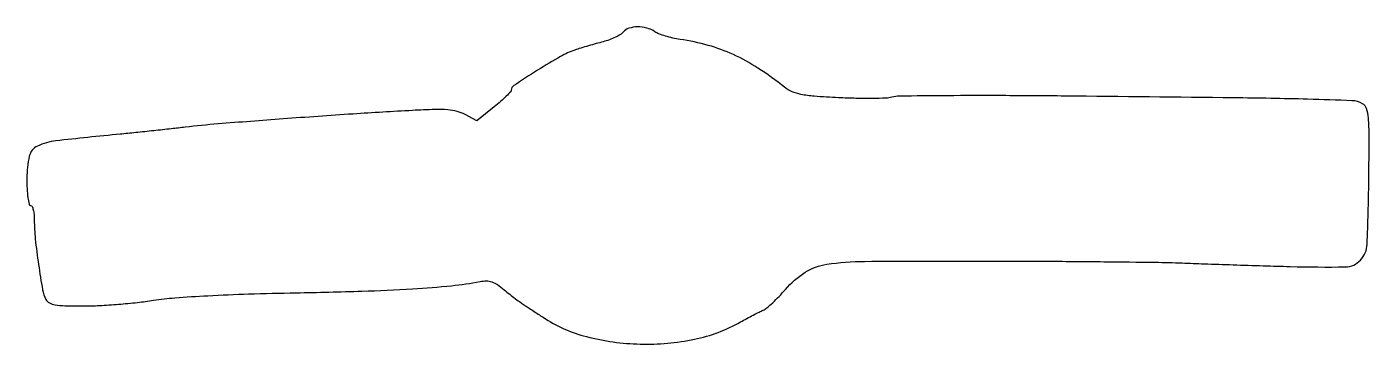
# Model space of a CAD drawing. Extents: x 0 to 360, y 1 to 86.
import ezdxf

# ---------------------------------------------------------------- set-up
doc = ezdxf.new("R2010")
doc.units = 0

msp = doc.modelspace()

# ---------------------------------------------------------------- linework, layer by layer
msp.add_lwpolyline([(160.005956, 84.507177, -0.083554), (159.255508, 83.860381, -0.024735), (157.916741, 83.137382, -0.024072), (156.306783, 82.461299, -0.023813), (154.633512, 81.940349, 0.004721), (152.796116, 81.444377, 0.003085), (150.686094, 80.839321, 0.003103), (148.636581, 80.224064, 0.005934), (147, 79.700343, 0.049918), (143.238303, 78.014459, 0.010451), (137.045683, 74.285692, 0.004404), (130.644673, 70.167542, 0.252759), (130, 68.973746, -0.193218), (129.825856, 68.53993, -0.00825), (128.643416, 67.344572, -0.01311), (127.151409, 65.959876, -0.008855), (125.381842, 64.456691), (120.763683, 60.672457), (117.59297, 62.379999, 0.057683), (115.440283, 63.236715, 0.04622), (112.980275, 63.661897, 0.027175), (109.471133, 63.747661, 0.006014), (103.461128, 63.49551, 0.003043), (87.525932, 62.537517, 0.001872), (68.774667, 61.225115, 0.00156), (51.320032, 59.883025, 0.009995), (42.5, 58.999429, -0.002162), (38.756531, 58.565079, -0.001109), (34.059375, 58.051189, -0.001102), (29.219981, 57.543375, -0.00166), (25, 57.124108, 0.003978), (7.818603, 55.336612, 0.082474), (2.847431, 53.927584, 0.230367), (0.662256, 51.209796, 0.056148), (0, 45.33102, 0.011863), (0.068885, 42.42804, 0.022034), (0.284102, 40.082755, 0.019049), (0.5916, 38.329933, 0.353467), (1, 38, -0.293477), (1.386922, 37.751491, -0.04494), (1.70625, 36.846256, -0.038311), (1.927592, 35.577543, -0.024039), (2, 34.072359, 0.026278), (2.264013, 29.052292, 0.010091), (3.137117, 22.118874, 0.007193), (4.226893, 15.35893, 0.07946), (5.119444, 12.776817, 0.147974), (6.042396, 11.853521, 0.080283), (7.573467, 11.326443, 0.037168), (10.200549, 11.070754, 0.006167), (15.285184, 11.017937, 0.012559), (19.499588, 11.13202, 0.007161), (24.583773, 11.47062, 0.007147), (29.694432, 11.958198, 0.011745), (34, 12.533799, -0.020074), (39.725757, 13.202414, -0.005878), (48.568351, 13.77221, -0.005289), (59.506105, 14.232035, -0.003386), (72.217781, 14.545642, 0.003428), (89.916222, 14.983754, 0.00744), (103.500571, 15.615659, 0.009482), (113.970265, 16.458457, 0.023262), (121.609432, 17.580244, -0.049827), (123.332452, 17.740515, -0.081312), (124.775913, 17.494091, -0.067072), (126.249256, 16.754379, -0.024515), (128.112724, 15.342868, 0.006146), (129.558511, 14.161738, 0.0054), (131.09617, 12.963669, 0.005433), (132.507328, 11.912489, 0.016215), (133.503291, 11.235581, -0.002352), (134.477756, 10.612058, -0.000964), (135.794717, 9.757025, -0.000954), (137.205222, 8.833548, -0.001222), (138.5, 7.977767, 0.083654), (150.158191, 2.777724, 0.057235), (164.546324, 0.775156, 0.056766), (179.160963, 2.086117, 0.077929), (191.5, 6.708268, -0.003962), (193.180488, 7.639537, -0.00365), (194.922014, 8.570264, -0.003645), (196.48633, 9.377171, -0.012067), (197.532388, 9.875785, 0.066964), (198.564603, 10.514904, 0.014855), (200.133247, 11.884708, 0.01518), (201.864269, 13.589959, 0.014117), (203.532388, 15.437867, -0.074514), (208.836549, 20.052269, -0.106059), (214.672857, 22.221708, -0.034456), (224.749913, 22.985729, -0.001953), (256, 23.075781, -0.001027), (272.805028, 23.024036, -0.001152), (288.98125, 22.903731, -0.001056), (302.755269, 22.740455, -0.006173), (310, 22.549781, 0.001045), (315.957633, 22.331822, 0.000489), (323.675, 22.07319, 0.000484), (331.769664, 21.817678, 0.000678), (339, 21.606276, 0.010353), (353.814848, 21.500091, 0.205945), (357.864333, 23.307259, 0.177801), (359.64175, 27.595725, 0.007366), (360.085071, 44.475146, 0.001864), (360.180056, 56.654068, 0.021115), (359.996224, 61.470167, 0.059299), (359.48594, 64.002643, 0.187751), (358.40648, 65.31462, 0.118081), (355.575947, 66.116519, 0.003834), (343.679432, 66.513167, 0.003557), (323.828926, 66.881391, 0.000398), (278.63418, 67.362189, 0.001621), (261.631979, 67.47442, 0.002475), (246.880154, 67.450956, 0.000868), (234.157241, 67.345664, 0.065696), (232.13418, 67.058065, -0.058492), (230.493616, 66.800769, -0.007112), (226.842823, 66.711336, -0.00836), (222.485272, 66.73945, -0.006802), (217.82011, 66.911088, -0.00568), (211.281881, 67.315258, -0.02977), (207.712017, 67.79149, -0.05421), (205.329995, 68.52953, -0.065275), (203.32011, 69.731958, 0.023228), (196.175497, 74.865574, 0.036792), (189.574028, 78.498207, 0.039217), (182.833768, 80.967079, 0.031655), (175.289563, 82.570552, -0.019376), (173.311199, 82.940549, -0.018264), (171.32751, 83.46859, -0.018581), (169.606165, 84.065591, -0.058417), (168.527494, 84.637757, 0.085319), (166.38123, 85.632942, 0.069931), (163.869195, 85.94684, 0.075132), (161.557671, 85.561215, 0.141632)], format="xyb", close=True)

doc.saveas('drawing.dxf')
